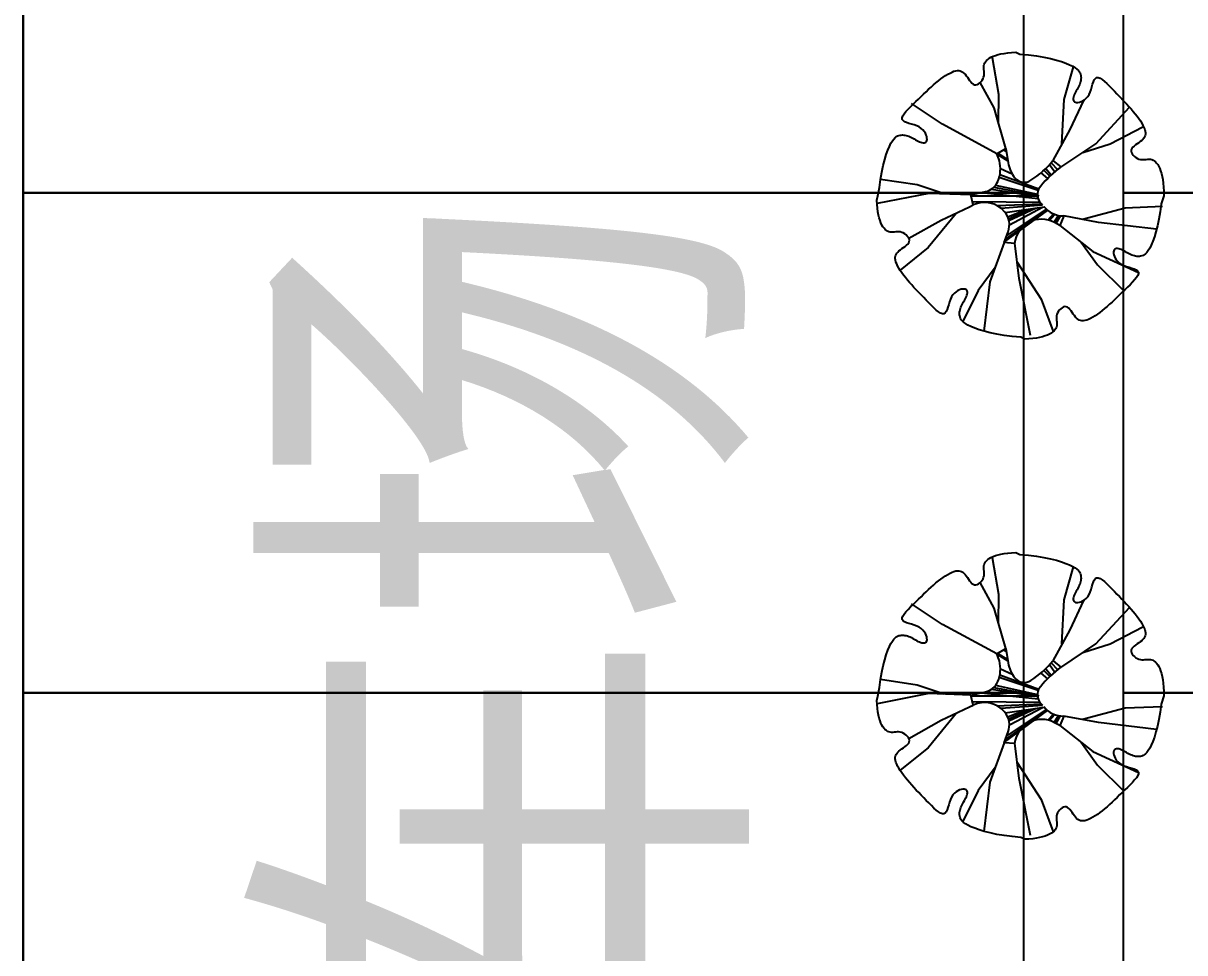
# Model space of a CAD drawing. Extents: x -93062 to 326984, y -142534 to 91021.
# Drawn here: x -54711.8 to -54439.8, y 81840.9 to 82058.6 of the extents above; entities that cross this region are included whole.
import ezdxf
from ezdxf.enums import TextEntityAlignment as Align

# ---------------------------------------------------------------- set-up
doc = ezdxf.new("R2010")
doc.units = 0
doc.header["$LTSCALE"] = 1000
doc.header["$MEASUREMENT"] = 0
doc.layers.get('0').update_dxf_attribs({"color": 8})
doc.styles.add('COMPLEX', font='COMPLEX')
doc.styles.add('DIMST', font='', dxfattribs={"height": 15})
doc.styles.add('hz', font='GEDITXT', dxfattribs={"width": 0.8, "bigfont": 'DXT'})
doc.styles.add('SIMPLEX', font='GEDITXT', dxfattribs={"height": 0.2, "bigfont": 'DXT'})
doc.styles.get("Standard").update_dxf_attribs({"font": 'gbenor.shx', "bigfont": 'gbcbig.shx'})
doc.styles.get('DIMST').set_extended_font_data('SimSun')

# ---------------------------------------------------------------- blocks, each defined once
blk = doc.blocks.new('A$C672165B9')
at = {"color": 251}
for p, q in [((9402.22, 14893.49), (9402.22, 12210.18)), ((10015.6, 13593.01), (10011.75, 13616.02)), ((10056.81, 13589.74), (10062.6, 13610.37)), ((10012.82, 13584.45), (10003.89, 13600.47)), ((10015.44, 13575.08), (10015.6, 13593.01)), ((9980.23, 13574.23), (9960.82, 13587.15)), ((10055.33, 13561.99), (10056.81, 13589.74)), ((10068.85, 13589.21), (10060.41, 13570.88)), ((10020.06, 13559.02), (10012.82, 13584.45)), ((10076.61, 13561.9), (10097.94, 13584.9)), ((10014.5, 13555.63), (9980.23, 13574.23)), ((10060.41, 13570.88), (10049.72, 13551.4)), ((10085.61, 13561.9), (10106.3, 13572.68)), ((10014.5, 13555.63), (10020.06, 13559.02)), ((10018.69, 13558.19), (10020.4, 13556.93)), ((10020.06, 13559.02), (10021.55, 13549.94)), ((10054.66, 13547.16), (10076.61, 13561.9)), ((10068.51, 13556.52), (10085.61, 13561.9)), ((10014.5, 13555.63), (10014.5, 13555.63)), ((10014.57, 13555.47), (10021.33, 13551.28)), ((10015.08, 13555.98), (10021.2, 13552.09)), ((10047.64, 13548.96), (10050.8, 13544.25)), ((10048.52, 13549.96), (10052.63, 13545.76)), ((10049.77, 13551.24), (10054.64, 13547.35)), ((10016.35, 13542.59), (10040.77, 13533.53)), ((10016.67, 13546.32), (10024.1, 13542.96)), ((10042.15, 13543.63), (10046.3, 13540.05)), ((10044.05, 13545.32), (10047.75, 13541.49)), ((10045.16, 13546.37), (10048.65, 13542.35)), ((10054.64, 13547.35), (10053.02, 13546.06)), ((9964.38, 13536.04), (9941.31, 13539.49)), ((9981.38, 13530.35), (9964.38, 13536.04)), ((10012.5, 13534.59), (10040.93, 13529.28)), ((10013.69, 13535.92), (10040.04, 13530.18)), ((10015.98, 13540.96), (10040.46, 13532.79)), ((9971.66, 13530.75), (9939.21, 13524.36)), ((9998.08, 13529.78), (9971.66, 13530.75)), ((9998.08, 13529.78), (10007.28, 13531.82)), ((9999.59, 13523.45), (9998.08, 13529.78)), ((9998.2, 13529.28), (10040.93, 13529.28)), ((10004.51, 13531.2), (10040.46, 13527.45)), ((10011.02, 13533.41), (10040.14, 13528.77)), ((9979.49, 13513.97), (9997.27, 13522.35)), ((9997.27, 13522.35), (9999.59, 13523.45)), ((9999.06, 13525.68), (10041.53, 13525.24)), ((10014.52, 13523.04), (10042.39, 13524.16)), ((10016.9, 13521.48), (10043.12, 13523.46)), ((10019.26, 13500.25), (10046.39, 13520.06)), ((10019.75, 13518.61), (10044.28, 13522.18)), ((10019.83, 13501.84), (10046.08, 13520.32)), ((10020.61, 13503.99), (10045.65, 13520.71)), ((10021.26, 13516.01), (10032.31, 13520.44)), ((10021.73, 13514.76), (10036.05, 13520.99)), ((10022.03, 13513.62), (10038.72, 13521.37)), ((10022.32, 13511.05), (10043.07, 13522.01)), ((10068.39, 13514.53), (10095.23, 13521.7)), ((10095.23, 13521.7), (10118.53, 13522.64)), ((9959.04, 13502.5), (9979.49, 13513.97)), ((9988.82, 13518.17), (9971.32, 13496.6)), ((10046.57, 13513.99), (10050.11, 13517.8)), ((10047.55, 13513.73), (10050.84, 13517.51)), ((10050.38, 13512.59), (10053.3, 13516.84)), ((10054.07, 13510.59), (10050.75, 13512.39)), ((10051.65, 13511.9), (10054.54, 13516.66)), ((10056.58, 13516.59), (10054.07, 13510.59)), ((10078.41, 13512.45), (10056.58, 13516.59)), ((10114.73, 13508.17), (10078.41, 13512.45)), ((10019.11, 13499.84), (10021.55, 13506.57)), ((10054.07, 13510.59), (10074.88, 13494.27)), ((10019.11, 13499.84), (10010.02, 13475.02)), ((10025.59, 13499.32), (10019.11, 13499.84)), ((10028.4, 13477.27), (10025.77, 13499.44)), ((10067.25, 13500.31), (10077.66, 13485.71)), ((9971.32, 13496.6), (9953.54, 13482.54)), ((10074.88, 13494.27), (10103.46, 13481.03)), ((10013.4, 13484.13), (10002.74, 13469.73)), ((10027.28, 13487.45), (10042.39, 13464.13)), ((10077.66, 13485.71), (10094.3, 13469.36)), ((10035.55, 13441.4), (10028.4, 13477.27)), ((10002.74, 13469.73), (9993, 13450.19)), ((10010.02, 13475.02), (10006.3, 13444.07)), ((10042.39, 13464.13), (10049.93, 13443.79)), ((10015.6, 13278.51), (10011.75, 13301.52)), ((10056.81, 13275.24), (10062.6, 13295.86)), ((10012.82, 13269.95), (10003.89, 13285.96)), ((9980.23, 13259.72), (9960.82, 13272.65)), ((10015.44, 13260.58), (10015.6, 13278.51)), ((10055.33, 13247.49), (10056.81, 13275.24)), ((10068.85, 13274.71), (10060.41, 13256.38)), ((10020.05, 13244.52), (10012.82, 13269.95)), ((10076.61, 13247.4), (10097.94, 13270.39)), ((10014.5, 13241.13), (9980.23, 13259.72)), ((10085.6, 13247.4), (10106.3, 13258.18)), ((10060.41, 13256.38), (10049.72, 13236.9)), ((10014.5, 13241.13), (10020.05, 13244.52)), ((10018.69, 13243.69), (10020.4, 13242.43)), ((10020.05, 13244.52), (10021.55, 13235.44)), ((10054.66, 13232.66), (10076.61, 13247.4)), ((10068.51, 13242.02), (10085.6, 13247.4)), ((10014.5, 13241.13), (10014.5, 13241.13)), ((10014.57, 13240.97), (10021.33, 13236.78)), ((10015.08, 13241.48), (10021.2, 13237.59)), ((10048.52, 13235.46), (10052.63, 13231.26)), ((10049.77, 13236.74), (10054.64, 13232.85)), ((10016.35, 13228.09), (10040.77, 13219.03)), ((10016.67, 13231.82), (10024.09, 13228.46)), ((10042.15, 13229.13), (10046.3, 13225.54)), ((10044.05, 13230.81), (10047.75, 13226.99)), ((10045.15, 13231.87), (10048.65, 13227.85)), ((10047.64, 13234.46), (10050.8, 13229.75)), ((10054.64, 13232.85), (10053.02, 13231.56)), ((9964.38, 13221.54), (9941.31, 13224.99)), ((9981.38, 13215.85), (9964.38, 13221.54)), ((10013.69, 13221.42), (10040.04, 13215.68)), ((10015.98, 13226.46), (10040.46, 13218.29)), ((9971.66, 13216.25), (9939.21, 13209.86)), ((9998.08, 13215.27), (9971.66, 13216.25)), ((9998.08, 13215.27), (10007.28, 13217.31)), ((9999.59, 13208.94), (9998.08, 13215.27)), ((9998.2, 13214.78), (10040.93, 13214.78)), ((10004.51, 13216.7), (10040.46, 13212.95)), ((10011.02, 13218.91), (10040.14, 13214.27)), ((10012.5, 13220.09), (10040.93, 13214.78)), ((9979.49, 13199.46), (9997.27, 13207.85)), ((9997.27, 13207.85), (9999.59, 13208.94)), ((9999.06, 13211.17), (10041.53, 13210.74)), ((10014.52, 13208.54), (10042.39, 13209.66)), ((10016.9, 13206.98), (10043.12, 13208.96)), ((10019.26, 13185.75), (10046.39, 13205.56)), ((10019.75, 13204.11), (10044.28, 13207.68)), ((10019.83, 13187.34), (10046.08, 13205.82)), ((10020.61, 13189.48), (10045.65, 13206.21)), ((10021.26, 13201.51), (10032.31, 13205.94)), ((10021.73, 13200.26), (10036.05, 13206.48)), ((10022.03, 13199.12), (10038.72, 13206.87)), ((10022.32, 13196.54), (10043.07, 13207.51)), ((10068.39, 13200.03), (10095.23, 13207.2)), ((10095.23, 13207.2), (10118.53, 13208.14)), ((9959.04, 13188), (9979.49, 13199.46)), ((9988.82, 13203.67), (9971.32, 13182.09)), ((10046.57, 13199.49), (10050.11, 13203.3)), ((10047.55, 13199.23), (10050.84, 13203.01)), ((10050.38, 13198.08), (10053.3, 13202.34)), ((10051.65, 13197.4), (10054.54, 13202.16)), ((10056.57, 13202.09), (10054.07, 13196.09)), ((10078.41, 13197.95), (10056.57, 13202.09)), ((10019.11, 13185.34), (10021.55, 13192.06)), ((10054.07, 13196.09), (10050.75, 13197.89)), ((10054.07, 13196.09), (10074.88, 13179.77)), ((10114.73, 13193.67), (10078.41, 13197.95)), ((10019.11, 13185.34), (10010.02, 13160.51)), ((10025.59, 13184.82), (10019.11, 13185.34)), ((10028.4, 13162.77), (10025.77, 13184.94)), ((10067.25, 13185.81), (10077.66, 13171.21)), ((9971.32, 13182.09), (9953.54, 13168.04)), ((10074.88, 13179.77), (10103.46, 13166.53)), ((10013.4, 13169.63), (10002.74, 13155.22)), ((10027.28, 13172.95), (10042.39, 13149.63)), ((10077.66, 13171.21), (10094.3, 13154.86)), ((10035.55, 13126.9), (10028.4, 13162.77)), ((10002.74, 13155.22), (9993, 13135.69)), ((10010.02, 13160.51), (10006.3, 13129.57)), ((10042.39, 13149.63), (10049.93, 13129.29))]:
    blk.add_line(p, q, dxfattribs=at)
at = {"color": 251, "ltscale": 3}
for p, q in [((9402.22, 13531.09), (9402.22, 13845.59)), ((10031.23, 13845.59), (10031.22, 13531.09)), ((10094.13, 13531.09), (10094.13, 13845.59)), ((10031.22, 13531.09), (9402.22, 13531.09)), ((9402.22, 13216.59), (9402.22, 13531.09)), ((9402.22, 13531.09), (10031.22, 13531.09)), ((10031.22, 13531.09), (10031.22, 13216.59)), ((10031.22, 13531.09), (10031.22, 13531.09)), ((10094.12, 13216.59), (10094.13, 13531.09)), ((10723.13, 13531.09), (10094.13, 13531.09)), ((10094.13, 13531.09), (10723.13, 13531.09)), ((10031.22, 13216.59), (9402.22, 13216.59)), ((9402.22, 12902.09), (9402.22, 13216.59)), ((9402.22, 13216.59), (10031.22, 13216.59)), ((10031.22, 13216.59), (10031.22, 12902.09)), ((10031.22, 13216.59), (10031.22, 13216.59)), ((10723.13, 13216.59), (10094.12, 13216.59)), ((10094.12, 12902.09), (10094.12, 13216.59)), ((10094.12, 13216.59), (10723.13, 13216.59))]:
    blk.add_line(p, q, dxfattribs=at)
at = {"color": 251}
for points in [[(10051.91, 13451.85), (10051.97, 13450.94), (10052.06, 13450.05), (10052.13, 13449.17), (10052.15, 13448.31), (10052.08, 13447.47), (10051.88, 13446.64), (10051.55, 13445.83), (10051.08, 13445.05), (10050.46, 13444.29), (10049.68, 13443.57), (10048.74, 13442.88), (10047.63, 13442.23), (10046.34, 13441.63), (10044.87, 13441.08), (10043.21, 13440.58), (10041.36, 13440.14), (10039.32, 13439.77), (10037.08, 13439.47), (10034.65, 13439.25), (10032.02, 13439.12), (10029.59, 13440.29), (10024.04, 13440.77), (10018.96, 13441.41), (10014.36, 13442.18), (10010.22, 13443.05), (10006.54, 13444), (10003.31, 13444.99), (10000.52, 13445.99), (9998.18, 13446.97), (9996.27, 13447.91), (9994.74, 13448.81), (9993.56, 13449.67), (9992.67, 13450.5), (9992.03, 13451.31), (9991.59, 13452.1), (9991.31, 13452.88), (9991.15, 13453.65), (9991.05, 13454.42), (9991.02, 13455.19), (9991.05, 13455.97), (9991.15, 13456.75), (9991.31, 13457.55), (9991.53, 13458.35), (9991.82, 13459.16), (9992.18, 13459.99), (9992.59, 13460.83), (9993.05, 13461.68), (9993.53, 13462.54), (9994.02, 13463.39), (9994.49, 13464.24), (9994.93, 13465.07), (9995.31, 13465.88), (9995.61, 13466.67), (9995.82, 13467.42), (9995.92, 13468.12), (9995.91, 13468.77), (9995.78, 13469.34), (9995.52, 13469.82), (9995.13, 13470.21), (9994.59, 13470.47), (9993.89, 13470.6), (9993.05, 13470.59), (9992.08, 13470.43), (9991.03, 13470.1), (9989.94, 13469.6), (9988.86, 13468.91), (9987.81, 13468.03), (9986.84, 13466.94), (9986, 13465.64), (9985.3, 13464.13), (9984.72, 13462.49), (9984.21, 13460.8), (9983.72, 13459.17), (9983.23, 13457.69), (9982.67, 13456.44), (9982, 13455.52), (9981.19, 13455.02), (9980.2, 13455.01), (9979.04, 13455.44), (9977.74, 13456.25), (9976.32, 13457.37), (9974.82, 13458.74), (9973.25, 13460.27), (9971.65, 13461.91), (9970.04, 13463.58), (9968.44, 13465.24), (9966.86, 13466.86), (9965.31, 13468.47), (9963.79, 13470.05), (9962.32, 13471.61), (9960.89, 13473.17), (9959.51, 13474.71), (9958.2, 13476.26), (9956.94, 13477.8), (9955.77, 13479.32), (9954.68, 13480.83), (9953.69, 13482.29), (9952.82, 13483.71), (9952.07, 13485.07), (9951.45, 13486.36), (9950.99, 13487.56), (9950.68, 13488.67), (9950.53, 13489.69), (9950.54, 13490.64), (9950.71, 13491.52), (9951.03, 13492.34), (9951.49, 13493.12), (9952.11, 13493.86), (9952.87, 13494.58), (9953.77, 13495.28), (9954.76, 13495.97), (9955.78, 13496.66), (9956.78, 13497.36), (9957.69, 13498.08), (9958.47, 13498.82), (9959.06, 13499.59), (9959.4, 13500.4), (9959.44, 13501.26), (9959.22, 13502.13), (9958.78, 13503), (9958.15, 13503.83), (9957.38, 13504.59), (9956.5, 13505.27), (9955.56, 13505.82), (9954.59, 13506.23), (9953.63, 13506.46), (9952.69, 13506.57), (9951.77, 13506.57), (9950.86, 13506.5), (9949.97, 13506.42), (9949.09, 13506.35), (9948.23, 13506.33), (9947.38, 13506.4), (9946.56, 13506.59), (9945.75, 13506.92), (9944.96, 13507.39), (9944.21, 13508.01), (9943.48, 13508.79), (9942.8, 13509.73), (9942.15, 13510.84), (9941.55, 13512.13), (9940.99, 13513.61), (9940.49, 13515.27), (9940.06, 13517.12), (9939.68, 13519.16), (9939.39, 13521.39), (9939.17, 13523.82), (9939.03, 13526.45), (9939.52, 13529.12), (9940.69, 13534.44), (9941.33, 13539.51), (9942.1, 13544.12), (9942.97, 13548.26), (9943.92, 13551.94), (9944.91, 13555.17), (9945.91, 13557.95), (9946.89, 13560.29), (9947.83, 13562.21), (9948.73, 13563.73), (9949.59, 13564.92), (9950.42, 13565.81), (9951.23, 13566.44), (9952.02, 13566.88), (9952.8, 13567.16), (9953.57, 13567.33), (9954.34, 13567.42), (9955.11, 13567.46), (9955.89, 13567.42), (9956.67, 13567.33), (9957.46, 13567.17), (9958.26, 13566.94), (9959.08, 13566.65), (9959.9, 13566.3), (9960.75, 13565.88), (9961.6, 13565.42), (9962.45, 13564.94), (9963.31, 13564.45), (9964.15, 13563.98), (9964.99, 13563.55), (9965.8, 13563.17), (9966.58, 13562.87), (9967.34, 13562.66), (9968.04, 13562.56), (9968.69, 13562.56), (9969.26, 13562.69), (9969.74, 13562.95), (9970.12, 13563.35), (9970.39, 13563.89), (9970.52, 13564.58), (9970.51, 13565.43), (9970.35, 13566.4), (9970.02, 13567.44), (9969.52, 13568.53), (9968.83, 13569.62), (9967.95, 13570.66), (9966.86, 13571.63), (9965.56, 13572.48), (9964.05, 13573.18), (9962.4, 13573.76), (9960.72, 13574.27), (9959.09, 13574.75), (9957.6, 13575.25), (9956.36, 13575.81), (9955.44, 13576.47), (9954.94, 13577.28), (9954.93, 13578.28), (9955.36, 13579.44), (9956.17, 13580.74), (9957.29, 13582.15), (9958.65, 13583.66), (9960.19, 13585.22), (9961.83, 13586.82), (9963.5, 13588.44), (9965.16, 13590.04), (9966.78, 13591.62), (9968.38, 13593.16), (9969.97, 13594.68), (9971.53, 13596.16), (9973.09, 13597.58), (9974.63, 13598.96), (9976.17, 13600.28), (9977.71, 13601.53), (9979.24, 13602.71), (9980.74, 13603.8), (9982.21, 13604.78), (9983.63, 13605.66), (9984.99, 13606.41), (9986.27, 13607.02), (9987.48, 13607.49), (9988.59, 13607.79), (9989.61, 13607.94), (9990.56, 13607.93), (9991.44, 13607.77), (9992.26, 13607.45), (9993.04, 13606.98), (9993.78, 13606.36), (9994.5, 13605.6), (9995.2, 13604.7), (9995.89, 13603.71), (9996.58, 13602.69), (9997.28, 13601.7), (9998, 13600.78), (9998.74, 13600), (9999.51, 13599.41), (10000.32, 13599.08), (10001.18, 13599.03), (10002.05, 13599.25), (10002.92, 13599.69), (10003.75, 13600.32), (10004.51, 13601.1), (10005.19, 13601.97), (10005.74, 13602.92), (10006.14, 13603.88), (10006.38, 13604.84), (10006.48, 13605.78), (10006.48, 13606.71), (10006.42, 13607.62), (10006.34, 13608.51), (10006.26, 13609.39), (10006.24, 13610.25), (10006.31, 13611.09), (10006.51, 13611.92), (10006.84, 13612.73), (10007.31, 13613.51), (10007.93, 13614.27), (10008.71, 13614.99), (10009.65, 13615.68), (10010.76, 13616.32), (10012.05, 13616.93), (10013.53, 13617.48), (10015.19, 13617.98), (10017.04, 13618.42), (10019.08, 13618.79), (10021.31, 13619.09), (10023.74, 13619.31), (10026.37, 13619.44), (10028.8, 13618.26), (10034.36, 13617.79), (10039.43, 13617.15), (10044.04, 13616.38), (10048.18, 13615.5), (10051.86, 13614.56), (10055.09, 13613.57), (10057.87, 13612.57), (10060.21, 13611.59), (10062.12, 13610.65), (10063.65, 13609.75), (10064.83, 13608.89), (10065.72, 13608.05), (10066.36, 13607.25), (10066.8, 13606.46), (10067.08, 13605.68), (10067.25, 13604.91), (10067.34, 13604.14), (10067.37, 13603.36), (10067.34, 13602.59), (10067.25, 13601.8), (10067.09, 13601.01), (10066.86, 13600.21), (10066.57, 13599.4), (10066.22, 13598.57), (10065.8, 13597.73), (10065.34, 13596.88), (10064.86, 13596.02), (10064.37, 13595.17), (10063.9, 13594.32), (10063.47, 13593.49), (10063.09, 13592.68), (10062.78, 13591.89), (10062.58, 13591.14), (10062.47, 13590.43), (10062.48, 13589.79), (10062.61, 13589.22), (10062.87, 13588.73), (10063.27, 13588.35), (10063.81, 13588.09), (10064.5, 13587.95), (10065.35, 13587.96), (10066.31, 13588.13), (10067.36, 13588.45), (10068.45, 13588.96), (10069.54, 13589.65), (10070.58, 13590.53), (10071.55, 13591.62), (10072.39, 13592.92), (10073.09, 13594.43), (10073.68, 13596.07), (10074.19, 13597.75), (10074.67, 13599.38), (10075.17, 13600.87), (10075.73, 13602.12), (10076.39, 13603.04), (10077.2, 13603.54), (10078.19, 13603.55), (10079.35, 13603.11), (10080.65, 13602.3), (10082.07, 13601.18), (10083.57, 13599.82), (10085.14, 13598.29), (10086.74, 13596.65), (10088.36, 13594.97), (10089.96, 13593.32), (10091.53, 13591.69), (10093.08, 13590.09), (10094.6, 13588.51), (10096.07, 13586.94), (10097.5, 13585.39), (10098.88, 13583.84), (10100.2, 13582.3), (10101.45, 13580.76), (10102.63, 13579.23), (10103.71, 13577.73), (10104.7, 13576.26), (10105.58, 13574.85), (10106.33, 13573.49), (10106.94, 13572.2), (10107.41, 13571), (10107.71, 13569.89), (10107.86, 13568.87), (10107.85, 13567.92), (10107.68, 13567.04), (10107.37, 13566.21), (10106.9, 13565.43), (10106.28, 13564.69), (10105.52, 13563.98), (10104.62, 13563.28), (10103.63, 13562.58), (10102.61, 13561.89), (10101.61, 13561.19), (10100.7, 13560.48), (10099.92, 13559.74), (10099.33, 13558.97), (10099, 13558.15), (10098.95, 13557.3), (10099.17, 13556.42), (10099.61, 13555.56), (10100.24, 13554.73), (10101.01, 13553.96), (10101.89, 13553.29), (10102.83, 13552.74), (10103.8, 13552.33), (10104.76, 13552.09), (10105.7, 13551.99), (10106.62, 13551.99), (10107.53, 13552.05), (10108.43, 13552.14), (10109.3, 13552.21), (10110.16, 13552.23), (10111.01, 13552.16), (10111.84, 13551.97), (10112.64, 13551.64), (10113.43, 13551.16), (10114.18, 13550.54), (10114.91, 13549.77), (10115.59, 13548.82), (10116.24, 13547.71), (10116.84, 13546.42), (10117.4, 13544.95), (10117.9, 13543.29), (10118.34, 13541.44), (10118.71, 13539.4), (10119.01, 13537.16), (10119.22, 13534.73), (10119.36, 13532.11), (10119.4, 13529.28), (10117.71, 13524.12), (10117.07, 13519.04), (10116.3, 13514.44), (10115.42, 13510.3), (10114.47, 13506.62), (10113.49, 13503.39), (10112.49, 13500.61), (10111.5, 13498.26), (10110.56, 13496.35), (10109.67, 13494.82), (10108.8, 13493.64), (10107.97, 13492.75), (10107.16, 13492.11), (10106.37, 13491.68), (10105.6, 13491.4), (10104.82, 13491.23), (10104.05, 13491.13), (10103.28, 13491.1), (10102.5, 13491.13), (10101.72, 13491.23), (10100.93, 13491.39), (10100.13, 13491.61), (10099.32, 13491.9), (10098.49, 13492.26), (10097.65, 13492.67), (10096.79, 13493.13), (10095.94, 13493.62), (10095.08, 13494.1), (10094.24, 13494.57), (10093.41, 13495.01), (10092.59, 13495.39), (10091.81, 13495.69), (10091.06, 13495.9), (10090.35, 13496), (10089.7, 13495.99), (10089.13, 13495.86), (10088.65, 13495.6), (10088.27, 13495.21), (10088, 13494.67), (10087.87, 13493.97), (10087.88, 13493.13), (10088.04, 13492.16), (10088.37, 13491.11), (10088.88, 13490.03), (10089.56, 13488.94), (10090.45, 13487.89), (10091.53, 13486.93), (10092.84, 13486.08), (10094.35, 13485.38), (10095.99, 13484.8), (10097.67, 13484.29), (10099.3, 13483.81), (10100.79, 13483.31), (10102.04, 13482.75), (10102.96, 13482.09), (10103.45, 13481.27), (10103.47, 13480.28), (10103.03, 13479.12), (10102.22, 13477.82), (10101.1, 13476.4), (10099.74, 13474.9), (10098.2, 13473.33), (10096.57, 13471.73), (10094.89, 13470.12), (10093.24, 13468.52), (10091.61, 13466.94), (10090.01, 13465.39), (10088.43, 13463.88), (10086.86, 13462.4), (10085.31, 13460.97), (10083.76, 13459.6), (10082.22, 13458.28), (10080.68, 13457.02), (10079.15, 13455.85), (10077.65, 13454.76), (10076.18, 13453.77), (10074.76, 13452.9), (10073.4, 13452.15), (10072.12, 13451.53), (10070.92, 13451.07), (10069.81, 13450.76), (10068.78, 13450.62), (10067.84, 13450.63), (10066.96, 13450.79), (10066.13, 13451.11), (10065.35, 13451.58), (10064.61, 13452.19), (10063.89, 13452.96), (10063.19, 13453.86), (10062.5, 13454.84), (10061.81, 13455.87), (10061.11, 13456.86), (10060.4, 13457.78), (10059.66, 13458.56), (10058.88, 13459.14), (10058.07, 13459.48), (10057.22, 13459.53), (10056.34, 13459.31), (10055.48, 13458.86), (10054.65, 13458.23), (10053.88, 13457.46), (10053.21, 13456.58), (10052.65, 13455.64), (10052.25, 13454.67), (10052.01, 13453.72), (10051.91, 13452.77)], [(10051.91, 13137.35), (10051.97, 13136.44), (10052.06, 13135.55), (10052.13, 13134.67), (10052.15, 13133.81), (10052.08, 13132.96), (10051.88, 13132.14), (10051.55, 13131.33), (10051.08, 13130.54), (10050.46, 13129.79), (10049.68, 13129.07), (10048.74, 13128.38), (10047.63, 13127.73), (10046.34, 13127.13), (10044.87, 13126.57), (10043.21, 13126.07), (10041.36, 13125.64), (10039.32, 13125.26), (10037.08, 13124.97), (10034.65, 13124.75), (10032.02, 13124.62), (10029.59, 13125.79), (10024.04, 13126.27), (10018.96, 13126.91), (10014.36, 13127.68), (10010.22, 13128.55), (10006.54, 13129.5), (10003.31, 13130.49), (10000.52, 13131.49), (9998.18, 13132.47), (9996.27, 13133.41), (9994.74, 13134.31), (9993.56, 13135.17), (9992.67, 13136), (9992.03, 13136.81), (9991.59, 13137.6), (9991.31, 13138.38), (9991.15, 13139.15), (9991.05, 13139.92), (9991.02, 13140.69), (9991.05, 13141.47), (9991.15, 13142.25), (9991.31, 13143.04), (9991.53, 13143.84), (9991.82, 13144.66), (9992.18, 13145.48), (9992.59, 13146.33), (9993.05, 13147.18), (9993.53, 13148.03), (9994.02, 13148.89), (9994.49, 13149.73), (9994.93, 13150.57), (9995.31, 13151.38), (9995.61, 13152.16), (9995.82, 13152.92), (9995.92, 13153.62), (9995.91, 13154.27), (9995.78, 13154.84), (9995.52, 13155.32), (9995.13, 13155.7), (9994.58, 13155.97), (9993.89, 13156.1), (9993.05, 13156.09), (9992.08, 13155.93), (9991.03, 13155.6), (9989.94, 13155.1), (9988.86, 13154.41), (9987.81, 13153.53), (9986.84, 13152.44), (9986, 13151.14), (9985.3, 13149.63), (9984.72, 13147.98), (9984.2, 13146.3), (9983.72, 13144.67), (9983.22, 13143.19), (9982.67, 13141.94), (9982, 13141.02), (9981.19, 13140.52), (9980.2, 13140.51), (9979.04, 13140.94), (9977.74, 13141.75), (9976.32, 13142.87), (9974.82, 13144.23), (9973.25, 13145.77), (9971.65, 13147.41), (9970.04, 13149.08), (9968.44, 13150.74), (9966.86, 13152.36), (9965.31, 13153.96), (9963.79, 13155.55), (9962.32, 13157.11), (9960.89, 13158.67), (9959.51, 13160.21), (9958.19, 13161.75), (9956.94, 13163.29), (9955.77, 13164.82), (9954.68, 13166.32), (9953.69, 13167.79), (9952.82, 13169.21), (9952.06, 13170.57), (9951.45, 13171.85), (9950.99, 13173.06), (9950.68, 13174.17), (9950.53, 13175.19), (9950.54, 13176.14), (9950.71, 13177.02), (9951.03, 13177.84), (9951.49, 13178.62), (9952.11, 13179.36), (9952.87, 13180.08), (9953.77, 13180.78), (9954.76, 13181.47), (9955.78, 13182.16), (9956.78, 13182.86), (9957.69, 13183.58), (9958.47, 13184.32), (9959.06, 13185.09), (9959.4, 13185.9), (9959.44, 13186.76), (9959.22, 13187.63), (9958.78, 13188.5), (9958.15, 13189.33), (9957.38, 13190.09), (9956.5, 13190.77), (9955.56, 13191.32), (9954.59, 13191.72), (9953.63, 13191.96), (9952.69, 13192.06), (9951.77, 13192.06), (9950.86, 13192), (9949.97, 13191.92), (9949.09, 13191.84), (9948.23, 13191.82), (9947.38, 13191.9), (9946.55, 13192.09), (9945.75, 13192.42), (9944.96, 13192.89), (9944.21, 13193.51), (9943.48, 13194.29), (9942.8, 13195.23), (9942.15, 13196.34), (9941.55, 13197.63), (9940.99, 13199.11), (9940.49, 13200.77), (9940.06, 13202.62), (9939.68, 13204.66), (9939.39, 13206.89), (9939.17, 13209.32), (9939.03, 13211.95), (9939.52, 13214.62), (9940.69, 13219.94), (9941.33, 13225.01), (9942.1, 13229.62), (9942.97, 13233.76), (9943.92, 13237.44), (9944.91, 13240.67), (9945.91, 13243.45), (9946.89, 13245.79), (9947.83, 13247.7), (9948.73, 13249.23), (9949.59, 13250.41), (9950.42, 13251.3), (9951.23, 13251.94), (9952.02, 13252.38), (9952.8, 13252.66), (9953.57, 13252.83), (9954.34, 13252.92), (9955.11, 13252.96), (9955.89, 13252.92), (9956.67, 13252.83), (9957.46, 13252.67), (9958.26, 13252.44), (9959.08, 13252.15), (9959.9, 13251.8), (9960.75, 13251.38), (9961.6, 13250.92), (9962.45, 13250.44), (9963.31, 13249.95), (9964.15, 13249.48), (9964.99, 13249.05), (9965.8, 13248.67), (9966.58, 13248.36), (9967.34, 13248.16), (9968.04, 13248.05), (9968.69, 13248.06), (9969.26, 13248.19), (9969.74, 13248.45), (9970.12, 13248.85), (9970.39, 13249.39), (9970.52, 13250.08), (9970.51, 13250.93), (9970.35, 13251.89), (9970.02, 13252.94), (9969.52, 13254.03), (9968.83, 13255.12), (9967.95, 13256.16), (9966.86, 13257.13), (9965.56, 13257.98), (9964.05, 13258.67), (9962.4, 13259.26), (9960.72, 13259.77), (9959.09, 13260.25), (9957.6, 13260.75), (9956.36, 13261.31), (9955.44, 13261.97), (9954.94, 13262.78), (9954.93, 13263.77), (9955.36, 13264.93), (9956.17, 13266.23), (9957.29, 13267.65), (9958.65, 13269.15), (9960.19, 13270.72), (9961.83, 13272.32), (9963.5, 13273.94), (9965.15, 13275.54), (9966.78, 13277.11), (9968.38, 13278.66), (9969.97, 13280.18), (9971.53, 13281.65), (9973.09, 13283.08), (9974.63, 13284.46), (9976.17, 13285.78), (9977.71, 13287.03), (9979.24, 13288.21), (9980.74, 13289.29), (9982.21, 13290.28), (9983.63, 13291.16), (9984.99, 13291.91), (9986.27, 13292.52), (9987.48, 13292.99), (9988.59, 13293.29), (9989.61, 13293.44), (9990.56, 13293.43), (9991.44, 13293.26), (9992.26, 13292.95), (9993.04, 13292.48), (9993.78, 13291.86), (9994.5, 13291.1), (9995.2, 13290.2), (9995.89, 13289.21), (9996.58, 13288.19), (9997.28, 13287.19), (9998, 13286.28), (9998.74, 13285.5), (9999.51, 13284.91), (10000.32, 13284.58), (10001.17, 13284.53), (10002.05, 13284.75), (10002.92, 13285.19), (10003.75, 13285.82), (10004.51, 13286.59), (10005.19, 13287.47), (10005.74, 13288.41), (10006.14, 13289.38), (10006.38, 13290.34), (10006.48, 13291.28), (10006.48, 13292.21), (10006.42, 13293.11), (10006.34, 13294.01), (10006.26, 13294.88), (10006.24, 13295.74), (10006.31, 13296.59), (10006.51, 13297.42), (10006.84, 13298.23), (10007.31, 13299.01), (10007.93, 13299.76), (10008.71, 13300.49), (10009.65, 13301.18), (10010.76, 13301.82), (10012.05, 13302.42), (10013.53, 13302.98), (10015.19, 13303.48), (10017.03, 13303.92), (10019.08, 13304.29), (10021.31, 13304.59), (10023.74, 13304.81), (10026.37, 13304.94), (10028.8, 13303.76), (10034.36, 13303.29), (10039.43, 13302.65), (10044.03, 13301.88), (10048.17, 13301), (10051.86, 13300.06), (10055.09, 13299.07), (10057.87, 13298.07), (10060.21, 13297.08), (10062.12, 13296.14), (10063.65, 13295.25), (10064.83, 13294.38), (10065.72, 13293.55), (10066.36, 13292.74), (10066.8, 13291.95), (10067.08, 13291.18), (10067.25, 13290.4), (10067.34, 13289.63), (10067.37, 13288.86), (10067.34, 13288.08), (10067.25, 13287.3), (10067.09, 13286.51), (10066.86, 13285.71), (10066.57, 13284.9), (10066.22, 13284.07), (10065.8, 13283.23), (10065.34, 13282.37), (10064.86, 13281.52), (10064.37, 13280.66), (10063.9, 13279.82), (10063.46, 13278.99), (10063.09, 13278.18), (10062.78, 13277.39), (10062.58, 13276.64), (10062.47, 13275.93), (10062.48, 13275.29), (10062.61, 13274.71), (10062.87, 13274.23), (10063.27, 13273.85), (10063.81, 13273.58), (10064.5, 13273.45), (10065.35, 13273.46), (10066.31, 13273.62), (10067.36, 13273.95), (10068.45, 13274.46), (10069.53, 13275.14), (10070.58, 13276.03), (10071.55, 13277.11), (10072.39, 13278.42), (10073.09, 13279.93), (10073.68, 13281.57), (10074.19, 13283.25), (10074.67, 13284.88), (10075.17, 13286.37), (10075.73, 13287.62), (10076.39, 13288.54), (10077.2, 13289.03), (10078.19, 13289.05), (10079.35, 13288.61), (10080.65, 13287.8), (10082.07, 13286.68), (10083.57, 13285.32), (10085.14, 13283.78), (10086.74, 13282.15), (10088.36, 13280.47), (10089.95, 13278.82), (10091.53, 13277.19), (10093.08, 13275.59), (10094.6, 13274.01), (10096.07, 13272.44), (10097.5, 13270.89), (10098.88, 13269.34), (10100.2, 13267.8), (10101.45, 13266.26), (10102.63, 13264.73), (10103.71, 13263.23), (10104.7, 13261.76), (10105.58, 13260.34), (10106.33, 13258.98), (10106.94, 13257.7), (10107.4, 13256.5), (10107.71, 13255.39), (10107.86, 13254.36), (10107.85, 13253.42), (10107.68, 13252.54), (10107.37, 13251.71), (10106.9, 13250.93), (10106.28, 13250.19), (10105.52, 13249.47), (10104.62, 13248.77), (10103.63, 13248.08), (10102.61, 13247.39), (10101.61, 13246.69), (10100.7, 13245.98), (10099.92, 13245.24), (10099.33, 13244.46), (10099, 13243.65), (10098.95, 13242.8), (10099.17, 13241.92), (10099.61, 13241.06), (10100.24, 13240.23), (10101.01, 13239.46), (10101.89, 13238.79), (10102.83, 13238.23), (10103.8, 13237.83), (10104.76, 13237.59), (10105.7, 13237.49), (10106.62, 13237.49), (10107.53, 13237.55), (10108.43, 13237.64), (10109.3, 13237.71), (10110.16, 13237.73), (10111.01, 13237.66), (10111.84, 13237.46), (10112.64, 13237.13), (10113.43, 13236.66), (10114.18, 13236.04), (10114.91, 13235.26), (10115.59, 13234.32), (10116.24, 13233.21), (10116.84, 13231.92), (10117.4, 13230.45), (10117.9, 13228.79), (10118.34, 13226.94), (10118.71, 13224.9), (10119.01, 13222.66), (10119.22, 13220.23), (10119.36, 13217.6), (10119.4, 13214.78), (10117.71, 13209.62), (10117.07, 13204.54), (10116.29, 13199.94), (10115.42, 13195.8), (10114.47, 13192.12), (10113.49, 13188.89), (10112.49, 13186.1), (10111.5, 13183.76), (10110.56, 13181.85), (10109.66, 13180.32), (10108.8, 13179.14), (10107.97, 13178.25), (10107.16, 13177.61), (10106.37, 13177.17), (10105.6, 13176.89), (10104.82, 13176.73), (10104.05, 13176.63), (10103.28, 13176.6), (10102.5, 13176.63), (10101.72, 13176.73), (10100.93, 13176.89), (10100.13, 13177.11), (10099.31, 13177.4), (10098.49, 13177.76), (10097.65, 13178.17), (10096.79, 13178.63), (10095.94, 13179.11), (10095.08, 13179.6), (10094.24, 13180.07), (10093.41, 13180.51), (10092.59, 13180.89), (10091.81, 13181.19), (10091.06, 13181.4), (10090.35, 13181.5), (10089.7, 13181.49), (10089.13, 13181.36), (10088.65, 13181.1), (10088.27, 13180.71), (10088, 13180.17), (10087.87, 13179.47), (10087.88, 13178.63), (10088.04, 13177.66), (10088.37, 13176.61), (10088.88, 13175.53), (10089.56, 13174.44), (10090.45, 13173.39), (10091.53, 13172.42), (10092.84, 13171.58), (10094.35, 13170.88), (10095.99, 13170.3), (10097.67, 13169.79), (10099.3, 13169.3), (10100.79, 13168.81), (10102.04, 13168.25), (10102.96, 13167.58), (10103.45, 13166.77), (10103.47, 13165.78), (10103.03, 13164.62), (10102.22, 13163.32), (10101.1, 13161.9), (10099.74, 13160.4), (10098.2, 13158.83), (10096.57, 13157.23), (10094.89, 13155.62), (10093.24, 13154.02), (10091.61, 13152.44), (10090.01, 13150.89), (10088.43, 13149.37), (10086.86, 13147.9), (10085.31, 13146.47), (10083.76, 13145.09), (10082.22, 13143.78), (10080.68, 13142.52), (10079.15, 13141.35), (10077.65, 13140.26), (10076.18, 13139.27), (10074.76, 13138.4), (10073.4, 13137.65), (10072.12, 13137.03), (10070.92, 13136.57), (10069.81, 13136.26), (10068.78, 13136.11), (10067.84, 13136.12), (10066.96, 13136.29), (10066.13, 13136.61), (10065.35, 13137.07), (10064.61, 13137.69), (10063.89, 13138.46), (10063.19, 13139.36), (10062.5, 13140.34), (10061.81, 13141.36), (10061.11, 13142.36), (10060.4, 13143.28), (10059.66, 13144.05), (10058.88, 13144.64), (10058.07, 13144.98), (10057.22, 13145.02), (10056.34, 13144.81), (10055.48, 13144.36), (10054.65, 13143.73), (10053.88, 13142.96), (10053.21, 13142.08), (10052.65, 13141.14), (10052.25, 13140.17), (10052.01, 13139.21), (10051.91, 13138.27)]]:
    blk.add_lwpolyline(points, close=True, dxfattribs=at)
for centre, radius, start, end in [((9989.36, 13544.38), 27.54, 14.41784, 24.11478), ((9996.44, 13546.2), 20.23, 336.98828, 14.41784), ((10041.39, 13553.21), 20.11, 189.3639, 219.01673), ((10004.26, 13588.11), 58.43, 302.69809, 321.07695), ((10092.51, 13495.17), 64.42, 127.81286, 143.55583), ((10004.88, 13542.61), 11.06, 282.50269, 336.98828), ((10031.7, 13545.36), 7.63, 219.01673, 302.69809), ((10048.77, 13530.12), 8.73, 157.68965, 229.99241), ((10006.66, 13508.46), 16.57, 40.37009, 115.23654), ((10056.06, 13531.78), 15.19, 217.57759, 271.93472), ((10009.56, 13510.93), 12.76, 340.02297, 40.37009), ((10042.59, 13497.35), 17.11, 61.51799, 173.40488), ((9989.36, 13229.88), 27.54, 14.41784, 24.11478), ((9996.44, 13231.7), 20.23, 336.98828, 14.41784), ((10041.39, 13238.71), 20.11, 189.3639, 219.01673), ((10004.26, 13273.61), 58.43, 302.69809, 321.07695), ((10092.51, 13180.66), 64.42, 127.81286, 143.55583), ((10004.88, 13228.11), 11.06, 282.50269, 336.98828), ((10031.7, 13230.86), 7.63, 219.01673, 302.69809), ((10048.77, 13215.62), 8.73, 157.68965, 229.99241), ((10006.66, 13193.95), 16.57, 40.37009, 115.23654), ((10056.06, 13217.27), 15.19, 217.57759, 271.93472), ((10009.56, 13196.42), 12.76, 340.02297, 40.37009), ((10042.59, 13182.85), 17.11, 61.51799, 173.40488)]:
    blk.add_arc(centre, radius, start, end, dxfattribs=at)
at = {"color": 251, "ltscale": 0.5, "style": 'DIMST', "width": 0.8}
blk.add_text('停车场', height=251.601, rotation=90, dxfattribs=at).set_placement((9831.11, 12708.06, 668.88))
at = {"color": 251, "style": 'SIMPLEX', "width": 0.8}
for height, p in [(75.48, (5032.78, 24516.12)), (75.48, (4692.06, 24249.17)), (251.6, (24745.22, 6386.75))]:
    blk.add_attdef('JZW', text='', height=height, rotation=359.99996, dxfattribs=at).set_placement(p, align=Align.MIDDLE)
at = {"color": 251, "style": 'COMPLEX', "width": 1.041667}
for height, p, p2 in [(135.26, (18779.91, 24022.54), (18900.67, 24022.54)), (112.72, (24159.05, 23918.05), (24259.69, 23918.05)), (112.72, (19107.71, 22514.65), (19208.35, 22514.65)), (112.72, (19107.71, 21130.84), (19208.35, 21130.84)), (112.72, (19107.71, 19910.57), (19208.35, 19910.57)), (112.72, (19107.71, 19155.77), (19208.35, 19155.77)), (112.72, (19107.71, 17646.16), (19208.35, 17646.16)), (112.72, (19107.71, 16262.35), (19208.35, 16262.35)), (112.72, (19107.71, 15255.95), (19208.35, 15255.95)), (112.72, (19107.71, 14167.04), (19208.35, 14167.04)), (112.72, (19107.71, 13933.95), (19208.35, 13933.95)), (112.72, (19107.71, 12878.32), (19208.35, 12878.32)), (146.53, (35125.95, 12740.31), (35256.78, 12740.31)), (112.72, (19107.71, 11494.51), (19208.35, 11494.51)), (112.72, (19107.71, 10274.24), (19208.35, 10274.24)), (112.72, (19107.71, 9519.44), (19208.35, 9519.44)), (112.72, (19107.71, 8009.83), (19208.35, 8009.83)), (112.72, (19107.71, 6626.02), (19208.35, 6626.02)), (112.72, (19107.71, 5619.62), (19208.35, 5619.62)), (112.72, (18534.31, 4487.41), (18634.95, 4487.41)), (135.26, (10257.2, 2831.57), (10377.97, 2831.57)), (135.26, (9845.04, 2443.53), (9965.81, 2443.53))]:
    blk.add_attdef('A', text='', height=height, dxfattribs=at).set_placement(p, p2, align=Align.FIT)
at = {"color": 251, "style": 'hz', "width": 0.8}
for p in [(16426.88, 23704.05), (10887.86, 22293.04), (14720.84, 19772.35), (17974.93, 19082.83), (25961.4, 18485.96), (38100.41, 18366.29), (11528.95, 17640.65), (26545.93, 15647.04), (10782.8, 15493.43), (17847.65, 14761.21), (11764.49, 12831.74), (14968.39, 10742.14), (5313.33, 9148.45), (25534.12, 9009.15), (3089.07, 8401.94), (26406.5, 6157.38), (17784.48, 5258.03), (29076.24, 4512.31), (15144.75, 4201.78), (37066.74, 4015.04)]:
    blk.add_attdef('9.80', p, '', height=440.3, dxfattribs=at)
at = {"color": 251, "style": 'COMPLEX', "width": 1.041667}
for height, p, p2 in [(135.26, (18273.68, 23709.59), (18273.68, 23588.83)), (146.53, (34895.1, 12644.17), (34895.1, 12513.33))]:
    blk.add_attdef('A', text='', height=height, rotation=270, dxfattribs=at).set_placement(p, p2, align=Align.FIT)
at = {"color": 251, "style": 'COMPLEX', "text_generation_flag": 4, "width": 1.041667}
for p, p2 in [((32232.53, 22773.34), (32353.3, 22773.34)), ((25004.02, 19494.97), (25124.79, 19494.97)), ((37956.46, 15917.2), (38077.23, 15917.2)), ((37584.09, 15544.83), (37704.86, 15544.83)), ((30848.72, 13137), (30969.49, 13137)), ((30933.8, 10635.54), (31054.57, 10635.54)), ((31191.91, 10370.81), (31312.68, 10370.81)), ((25004.02, 9858.63), (25124.79, 9858.63))]:
    blk.add_attdef('A', text='', height=135.26, dxfattribs=at).set_placement(p, p2, align=Align.FIT)
at = {"color": 251, "width": 0.8, "flags": 9}
for tag, p in [('YSIZE', (4070.34, 20399.76)), ('XSIZE', (4025.48, 20391)), ('YSIZE', (4113.1, 20385.46)), ('XSIZE', (4020.98, 20376.17)), ('YSIZE', (4070.34, 19770.76)), ('XSIZE', (4025.48, 19762)), ('YSIZE', (4113.1, 19756.45)), ('XSIZE', (4020.98, 19747.16)), ('YSIZE', (4070.34, 19141.75)), ('XSIZE', (4025.48, 19132.99)), ('YSIZE', (4113.1, 19127.45)), ('XSIZE', (4020.98, 19118.16)), ('YSIZE', (4070.34, 18512.75)), ('XSIZE', (4025.48, 18503.99)), ('YSIZE', (4113.1, 18498.45)), ('XSIZE', (4020.98, 18489.15)), ('YSIZE', (4070.34, 17883.75)), ('XSIZE', (4025.48, 17874.99)), ('YSIZE', (4113.1, 17869.44)), ('XSIZE', (4020.98, 17860.15)), ('YSIZE', (4395.3, 17290.85)), ('XSIZE', (4350.44, 17282.09)), ('YSIZE', (4438.06, 17276.55)), ('XSIZE', (4345.94, 17267.25)), ('YSIZE', (5105.1, 17097.67)), ('YSIZE', (5734.11, 17097.67)), ('XSIZE', (5060.24, 17088.91)), ('XSIZE', (5689.25, 17088.91)), ('YSIZE', (5147.86, 17083.36)), ('YSIZE', (5776.87, 17083.36)), ('XSIZE', (5055.74, 17074.07)), ('XSIZE', (5684.75, 17074.07))]:
    blk.add_attdef(tag, p, '', height=0.0687, dxfattribs=at)

msp = doc.modelspace()

# ---------------------------------------------------------------- block references
at = {"xscale": 0.3724428399518654, "yscale": 0.3724428399518654, "zscale": 0.3724428399518654}
msp.add_blockref('A$C672165B9', (-58213.59, 76979.33), dxfattribs=at)

doc.saveas('drawing.dxf')
